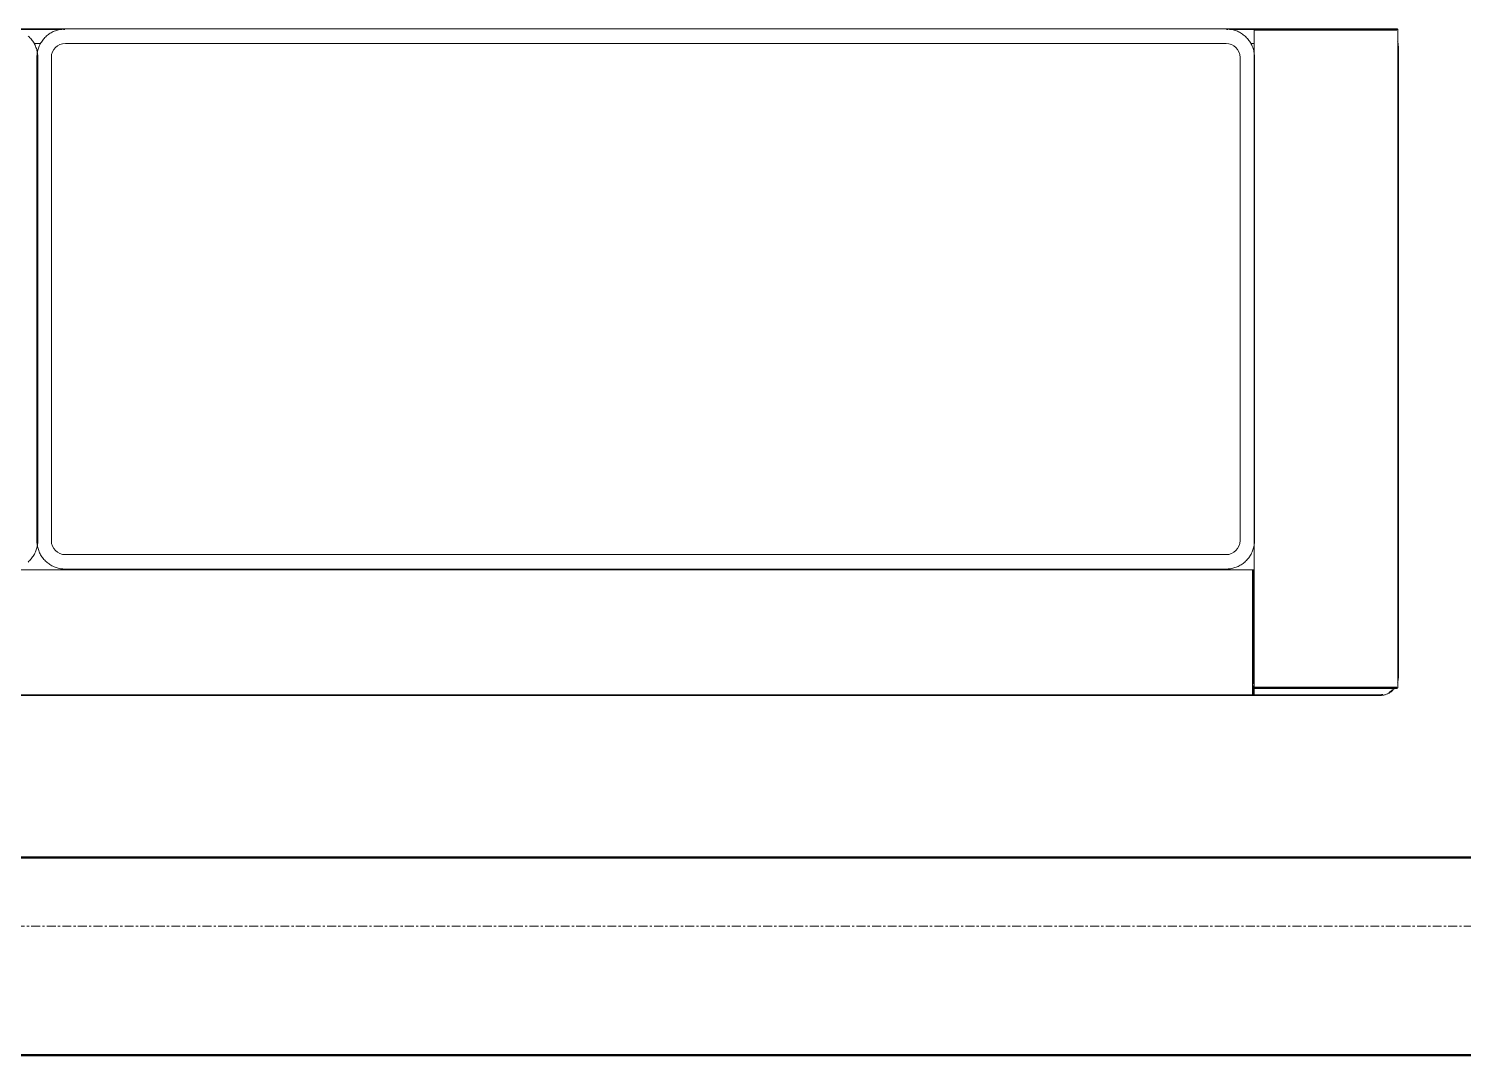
# Model space of a CAD drawing. Header units: inches. Extents: x -1714 to 6424, y -1550 to 970.
# Drawn here: x -1173.6 to -1093, y -240 to -182.3 of the extents above; entities that cross this region are included whole.
import ezdxf

# ---------------------------------------------------------------- set-up
doc = ezdxf.new("R2010")
doc.units = ezdxf.units.IN
doc.header["$MEASUREMENT"] = 0
doc.linetypes.add('Grid Line 1_2_', pattern=[0.875, 0.5, -0.125, 0.125, -0.125])
for name, color, linetype, lineweight in [('A-WALL', 113, 'Continuous', 13), ('I-FURN', 30, 'Continuous', 9), ('S-GRID', 1, 'Continuous', 9)]:
    doc.layers.add(name, color=color, linetype=linetype, lineweight=lineweight)

# ---------------------------------------------------------------- blocks, each defined once
blk = doc.blocks.new('3_Seater_Sofa_-_Fully_Parametric_16203 _1_ - 3_Seater_Sofa_-_Fully_Parametric_16203 _1_-1479564-L1 - Architectural')
at = {"layer": 'I-FURN'}
for p, q in [((69.157, 37.441), (-69.157, 37.441)), ((1.373, 37.401), (-1.373, 37.401)), ((1.54, 37.401), (1.477, 37.401)), ((66.795, 37.427), (1.575, 37.427)), ((66.893, 37.401), (66.83, 37.401)), ((68.37, 37.401), (66.997, 37.401)), ((68.37, 37.402), (68.37, 3.919)), ((69.858, 37.402), (68.37, 37.402)), ((73.09, 37.441), (69.157, 37.441)), ((70.448, 37.402), (69.858, 37.402)), ((75.759, 37.402), (70.448, 37.402)), ((74.45, 37.441), (73.429, 37.441)), ((75.653, 37.441), (74.781, 37.441)), ((75.75, 37.398), (75.711, 37.409)), ((76.236, 37.402), (75.759, 37.402)), ((76.441, 37.402), (76.236, 37.402)), ((76.441, 0.394), (76.441, 37.402)), ((0.185, 36.614), (-0.185, 36.614)), ((0.185, 36.614), (-0.185, 36.614)), ((66.795, 36.614), (1.575, 36.614)), ((66.795, 36.614), (1.575, 36.614)), ((68.37, 36.614), (68.185, 36.614)), ((68.37, 36.614), (68.185, 36.614)), ((76.48, 0.984), (76.48, 36.417)), ((-0.025, 35.827), (-0.025, 8.661)), ((0.025, 8.661), (0.025, 35.827)), ((0.787, 35.827), (0.787, 8.661)), ((0.787, 35.827), (0.787, 8.661)), ((67.583, 8.661), (67.583, 35.827)), ((67.583, 8.661), (67.583, 35.827)), ((68.395, 8.661), (68.395, 35.827)), ((1.575, 7.874), (66.795, 7.874)), ((1.575, 7.874), (66.795, 7.874)), ((68.331, 7.026), (-68.331, 7.026)), ((1.575, 7.062), (66.795, 7.062)), ((68.331, 4.664), (68.331, 7.026)), ((68.331, 4.117), (68.331, 4.664)), ((68.331, 3.919), (68.331, 4.112)), ((68.291, 3.919), (68.291, 0.787)), ((68.331, 3.919), (68.331, 0.787)), ((68.37, 0.787), (68.37, 3.919)), ((68.331, 0.584), (68.331, 0.787)), ((68.331, 0), (68.331, 0.524)), ((68.331, 0.001), (75.457, 0.001)), ((68.37, 0.787), (68.37, 0.394)), ((68.37, 0.394), (69.858, 0.394)), ((68.41, 0.433), (68.412, 0.433)), ((69.157, 0.354), (71.418, 0.354)), ((69.858, 0.394), (70.448, 0.394)), ((70.448, 0.394), (75.759, 0.394)), ((71.746, 0.354), (72.763, 0.354)), ((73.101, 0.354), (75.653, 0.354)), ((75.759, 0.394), (76.236, 0.394)), ((76.236, 0.394), (76.441, 0.394)), ((-75.457, -0.039), (75.457, -0.039)), ((-68.331, 0), (68.331, 0))]:
    blk.add_line(p, q, dxfattribs=at)
at = {"layer": 'I-FURN', "flags": 128}
for points in [[(0.025, 35.827), (0.024, 35.891), (0.02, 35.955), (0.014, 36.018), (0.005, 36.082), (-0.007, 36.145), (-0.021, 36.207), (-0.037, 36.269), (-0.056, 36.33), (-0.077, 36.39), (-0.101, 36.45), (-0.127, 36.508), (-0.156, 36.566), (-0.186, 36.622), (-0.219, 36.677), (-0.254, 36.73), (-0.292, 36.782), (-0.331, 36.833), (-0.372, 36.882), (-0.415, 36.929), (-0.46, 36.974), (-0.507, 37.018)], [(0.005, 36.082), (-0.007, 36.145), (-0.021, 36.207), (-0.037, 36.269), (-0.056, 36.33), (-0.077, 36.39), (-0.101, 36.45), (-0.127, 36.508), (-0.156, 36.566), (-0.186, 36.622), (-0.219, 36.677), (-0.254, 36.73), (-0.292, 36.782), (-0.331, 36.833), (-0.372, 36.882), (-0.415, 36.929), (-0.46, 36.974), (-0.507, 37.018)], [(1.575, 37.427), (1.511, 37.425), (1.447, 37.422), (1.383, 37.415), (1.32, 37.406), (1.257, 37.395), (1.195, 37.381), (1.133, 37.364), (1.072, 37.345), (1.011, 37.324), (0.952, 37.3), (0.893, 37.274), (0.836, 37.246), (0.78, 37.215), (0.725, 37.182), (0.671, 37.147), (0.619, 37.11), (0.569, 37.071), (0.52, 37.03), (0.473, 36.986), (0.427, 36.941), (0.383, 36.895), (0.342, 36.846), (0.302, 36.796), (0.264, 36.744), (0.229, 36.691), (0.195, 36.637), (0.164, 36.581), (0.135, 36.524), (0.108, 36.466), (0.084, 36.407), (0.062, 36.346), (0.042, 36.285), (0.025, 36.224), (0.01, 36.162), (-0.002, 36.099), (-0.011, 36.035), (-0.019, 35.972), (-0.023, 35.908), (-0.025, 35.844), (-0.025, 35.827)], [(1.575, 37.427), (1.511, 37.425), (1.447, 37.422), (1.383, 37.415), (1.32, 37.406), (1.257, 37.395), (1.195, 37.381), (1.133, 37.364), (1.072, 37.345), (1.011, 37.324), (0.952, 37.3), (0.893, 37.274), (0.836, 37.246), (0.78, 37.215), (0.725, 37.182), (0.671, 37.147), (0.619, 37.11), (0.569, 37.071), (0.52, 37.03), (0.473, 36.986), (0.427, 36.941), (0.383, 36.895), (0.342, 36.846), (0.302, 36.796), (0.264, 36.744), (0.229, 36.691), (0.195, 36.637), (0.164, 36.581), (0.135, 36.524), (0.108, 36.466), (0.084, 36.407), (0.062, 36.346), (0.042, 36.285), (0.025, 36.224), (0.01, 36.162), (-0.002, 36.099)], [(68.395, 35.827), (68.394, 35.891), (68.39, 35.955), (68.384, 36.018), (68.375, 36.082), (68.363, 36.145), (68.349, 36.207), (68.333, 36.269), (68.314, 36.33), (68.293, 36.39), (68.269, 36.45), (68.243, 36.508), (68.214, 36.566), (68.184, 36.622), (68.151, 36.677), (68.116, 36.73), (68.078, 36.782), (68.039, 36.833), (67.998, 36.882), (67.955, 36.929), (67.91, 36.974), (67.863, 37.018), (67.815, 37.06), (67.764, 37.1), (67.713, 37.137), (67.66, 37.173), (67.605, 37.207), (67.549, 37.238), (67.492, 37.267), (67.434, 37.294), (67.375, 37.318), (67.315, 37.34), (67.254, 37.359), (67.192, 37.377), (67.13, 37.391), (67.067, 37.403), (67.004, 37.413), (66.94, 37.42), (66.876, 37.425), (66.812, 37.427), (66.795, 37.427)], [(68.395, 35.827), (68.394, 35.891), (68.39, 35.955), (68.384, 36.018), (68.375, 36.082), (68.363, 36.145), (68.349, 36.207), (68.333, 36.269), (68.314, 36.33), (68.293, 36.39), (68.269, 36.45), (68.243, 36.508), (68.214, 36.566), (68.184, 36.622), (68.151, 36.677), (68.116, 36.73), (68.078, 36.782), (68.039, 36.833), (67.998, 36.882), (67.955, 36.929), (67.91, 36.974), (67.863, 37.018), (67.815, 37.06), (67.764, 37.1), (67.713, 37.137), (67.66, 37.173), (67.605, 37.207), (67.549, 37.238), (67.492, 37.267), (67.434, 37.294), (67.375, 37.318), (67.315, 37.34), (67.254, 37.359), (67.192, 37.377), (67.13, 37.391), (67.067, 37.403), (67.004, 37.413), (66.94, 37.42), (66.876, 37.425), (66.812, 37.427)], [(68.37, 37.402), (68.37, 37.403), (68.37, 37.405), (68.37, 37.406), (68.37, 37.408), (68.371, 37.409), (68.371, 37.411), (68.372, 37.412), (68.372, 37.414), (68.373, 37.415), (68.373, 37.417), (68.374, 37.418), (68.374, 37.42), (68.375, 37.421), (68.376, 37.422), (68.377, 37.424), (68.378, 37.425), (68.379, 37.426), (68.38, 37.428), (68.381, 37.429), (68.382, 37.43), (68.383, 37.431), (68.384, 37.432), (68.385, 37.433), (68.387, 37.434), (68.388, 37.435), (68.389, 37.436), (68.391, 37.436), (68.392, 37.437), (68.394, 37.438), (68.395, 37.438), (68.397, 37.439), (68.398, 37.439), (68.4, 37.44), (68.401, 37.44), (68.403, 37.44), (68.404, 37.441), (68.406, 37.441), (68.407, 37.441), (68.409, 37.441), (68.409, 37.441)], [(68.408, 37.362), (68.406, 37.362), (68.405, 37.362), (68.403, 37.363), (68.402, 37.363), (68.4, 37.363), (68.398, 37.364), (68.397, 37.364), (68.395, 37.365), (68.394, 37.365), (68.393, 37.366), (68.391, 37.367), (68.39, 37.367), (68.388, 37.368), (68.387, 37.369), (68.386, 37.37), (68.385, 37.371), (68.383, 37.372), (68.382, 37.373), (68.381, 37.374), (68.38, 37.375), (68.379, 37.376), (68.378, 37.378), (68.377, 37.379), (68.376, 37.38), (68.375, 37.382), (68.375, 37.383), (68.374, 37.384), (68.373, 37.386), (68.373, 37.387), (68.372, 37.389), (68.372, 37.39), (68.371, 37.392), (68.371, 37.393), (68.371, 37.395), (68.37, 37.396), (68.37, 37.398), (68.37, 37.4), (68.37, 37.401), (68.37, 37.402)], [(68.409, 37.441), (68.41, 37.441), (68.412, 37.441), (68.415, 37.441), (68.419, 37.441), (68.424, 37.441), (68.431, 37.441), (68.438, 37.441), (68.447, 37.441), (68.457, 37.441), (68.468, 37.441), (68.481, 37.441), (68.494, 37.441), (68.508, 37.441), (68.524, 37.441), (68.54, 37.441), (68.557, 37.441), (68.576, 37.441), (68.595, 37.441), (68.615, 37.441), (68.636, 37.441), (68.658, 37.441), (68.681, 37.441), (68.704, 37.441), (68.728, 37.441), (68.753, 37.441), (68.779, 37.441), (68.805, 37.441), (68.831, 37.441), (68.859, 37.441), (68.886, 37.441), (68.914, 37.441), (68.943, 37.441), (68.972, 37.441), (69.001, 37.441), (69.03, 37.441), (69.06, 37.441), (69.09, 37.441), (69.119, 37.441), (69.149, 37.441), (69.157, 37.441)], [(69.895, 37.441), (69.579, 37.441), (69.299, 37.441), (69.057, 37.441), (68.853, 37.441), (68.687, 37.441), (68.56, 37.441), (68.471, 37.441), (68.421, 37.441), (68.409, 37.441)], [(68.412, 37.362), (68.41, 37.362), (68.409, 37.362)], [(68.409, 37.362), (68.429, 37.362), (68.487, 37.362), (68.584, 37.362), (68.72, 37.362), (68.894, 37.362), (69.107, 37.362), (69.357, 37.362), (69.645, 37.362), (69.895, 37.362)], [(70.456, 37.441), (70.427, 37.441), (70.398, 37.441), (70.369, 37.441), (70.341, 37.441), (70.313, 37.441), (70.285, 37.441), (70.258, 37.441), (70.232, 37.441), (70.206, 37.441), (70.181, 37.441), (70.157, 37.441), (70.133, 37.441), (70.11, 37.441), (70.087, 37.441), (70.066, 37.441), (70.045, 37.441), (70.026, 37.441), (70.007, 37.441), (69.989, 37.441), (69.972, 37.441), (69.956, 37.441), (69.941, 37.441), (69.927, 37.441), (69.915, 37.441), (69.903, 37.441), (69.895, 37.441)], [(69.895, 37.362), (69.906, 37.362), (69.918, 37.362), (69.931, 37.362), (69.945, 37.362), (69.96, 37.362), (69.976, 37.362), (69.994, 37.362), (70.012, 37.362), (70.031, 37.362), (70.051, 37.362), (70.072, 37.362), (70.093, 37.362), (70.116, 37.362), (70.139, 37.362), (70.163, 37.362), (70.188, 37.362), (70.213, 37.362), (70.239, 37.362), (70.266, 37.362), (70.293, 37.362), (70.32, 37.362), (70.348, 37.362), (70.377, 37.362), (70.405, 37.362), (70.435, 37.362), (70.456, 37.362)], [(75.755, 37.441), (75, 37.441), (74.244, 37.441), (73.487, 37.441), (72.731, 37.441), (71.978, 37.441), (71.227, 37.441), (70.481, 37.441), (70.456, 37.441)], [(70.456, 37.362), (71.202, 37.362), (71.952, 37.362), (72.705, 37.362), (73.461, 37.362), (74.218, 37.362), (74.974, 37.362), (75.729, 37.362), (75.755, 37.362)], [(75.653, 37.441), (75.683, 37.441), (75.713, 37.441), (75.743, 37.441), (75.773, 37.441), (75.802, 37.441), (75.831, 37.441)], [(76.218, 37.441), (76.176, 37.441), (76.133, 37.441), (76.089, 37.441), (76.045, 37.441), (76, 37.441), (75.954, 37.441), (75.908, 37.441), (75.862, 37.441), (75.815, 37.441), (75.768, 37.441), (75.755, 37.441)], [(75.755, 37.362), (75.802, 37.362), (75.849, 37.362), (75.896, 37.362), (75.942, 37.362), (75.987, 37.362), (76.033, 37.362), (76.077, 37.362), (76.121, 37.362), (76.164, 37.362), (76.206, 37.362), (76.218, 37.362)], [(76.169, 37.441), (76.19, 37.441), (76.21, 37.441), (76.23, 37.441), (76.249, 37.441), (76.266, 37.441), (76.283, 37.441), (76.299, 37.441), (76.313, 37.441), (76.327, 37.441), (76.339, 37.441), (76.351, 37.441), (76.361, 37.441), (76.37, 37.441), (76.378, 37.441), (76.385, 37.441), (76.391, 37.441), (76.395, 37.441), (76.398, 37.441), (76.401, 37.441), (76.401, 37.441)], [(76.401, 37.441), (76.401, 37.441), (76.4, 37.441), (76.399, 37.441), (76.397, 37.441), (76.394, 37.441), (76.391, 37.441), (76.388, 37.441), (76.383, 37.441), (76.379, 37.441), (76.374, 37.441), (76.368, 37.441), (76.361, 37.441), (76.355, 37.441), (76.347, 37.441), (76.34, 37.441), (76.331, 37.441), (76.323, 37.441), (76.314, 37.441), (76.304, 37.441), (76.294, 37.441), (76.284, 37.441), (76.273, 37.441), (76.262, 37.441), (76.25, 37.441), (76.239, 37.441), (76.227, 37.441), (76.218, 37.441)], [(76.218, 37.362), (76.23, 37.362), (76.242, 37.362), (76.254, 37.362), (76.265, 37.362), (76.276, 37.362), (76.287, 37.362), (76.297, 37.362), (76.307, 37.362), (76.316, 37.362), (76.325, 37.362), (76.334, 37.362), (76.342, 37.362), (76.349, 37.362), (76.357, 37.362), (76.363, 37.362), (76.369, 37.362), (76.375, 37.362), (76.38, 37.362), (76.385, 37.362), (76.389, 37.362), (76.392, 37.362), (76.395, 37.362), (76.398, 37.362), (76.399, 37.362), (76.401, 37.362), (76.401, 37.362), (76.401, 37.362)], [(76.401, 37.441), (76.403, 37.441), (76.405, 37.441), (76.406, 37.441), (76.408, 37.44), (76.409, 37.44), (76.411, 37.44), (76.412, 37.439), (76.414, 37.439), (76.415, 37.438), (76.417, 37.438), (76.418, 37.437), (76.42, 37.436), (76.421, 37.436), (76.422, 37.435), (76.424, 37.434), (76.425, 37.433), (76.426, 37.432), (76.427, 37.431), (76.429, 37.43), (76.43, 37.429), (76.431, 37.428), (76.432, 37.427), (76.433, 37.425), (76.434, 37.424), (76.435, 37.423), (76.435, 37.422), (76.436, 37.42), (76.437, 37.419), (76.438, 37.417), (76.438, 37.416), (76.439, 37.414), (76.439, 37.413), (76.44, 37.411), (76.44, 37.41), (76.44, 37.408), (76.441, 37.407), (76.441, 37.405), (76.441, 37.404)], [(76.48, 36.417), (76.479, 36.458), (76.477, 36.499), (76.473, 36.54), (76.467, 36.58), (76.46, 36.621), (76.451, 36.661), (76.44, 36.7)], [(76.48, 36.417), (76.479, 36.458), (76.477, 36.499), (76.473, 36.54), (76.467, 36.58), (76.46, 36.621)], [(-0.52, 7.459), (-0.473, 7.502), (-0.427, 7.547), (-0.383, 7.594), (-0.342, 7.642), (-0.302, 7.692), (-0.264, 7.744), (-0.229, 7.797), (-0.195, 7.852), (-0.164, 7.907), (-0.135, 7.964), (-0.108, 8.023), (-0.084, 8.082), (-0.062, 8.142), (-0.042, 8.203), (-0.025, 8.264), (-0.01, 8.327), (0.002, 8.389), (0.011, 8.453), (0.019, 8.516), (0.023, 8.58), (0.025, 8.644), (0.025, 8.661)], [(-0.52, 7.459), (-0.473, 7.502), (-0.427, 7.547), (-0.383, 7.594), (-0.342, 7.642), (-0.302, 7.692), (-0.264, 7.744), (-0.229, 7.797), (-0.195, 7.852), (-0.164, 7.907), (-0.135, 7.964), (-0.108, 8.023), (-0.084, 8.082), (-0.062, 8.142), (-0.042, 8.203), (-0.025, 8.264), (-0.01, 8.327), (0.002, 8.389)], [(-0.025, 8.661), (-0.024, 8.597), (-0.02, 8.534), (-0.014, 8.47), (-0.005, 8.407), (0.007, 8.344), (0.021, 8.281), (0.037, 8.219), (0.056, 8.158), (0.077, 8.098), (0.101, 8.038), (0.127, 7.98), (0.156, 7.923), (0.186, 7.866), (0.219, 7.812), (0.254, 7.758), (0.292, 7.706), (0.331, 7.655), (0.372, 7.606), (0.415, 7.559), (0.46, 7.514), (0.507, 7.47), (0.555, 7.428), (0.606, 7.389), (0.657, 7.351), (0.71, 7.315), (0.765, 7.282), (0.821, 7.25), (0.878, 7.221), (0.936, 7.195), (0.995, 7.17), (1.055, 7.148), (1.116, 7.129), (1.178, 7.112), (1.24, 7.097), (1.303, 7.085), (1.366, 7.075), (1.43, 7.068), (1.494, 7.064), (1.558, 7.062), (1.575, 7.062)], [(-0.005, 8.407), (0.007, 8.344), (0.021, 8.281), (0.037, 8.219), (0.056, 8.158), (0.077, 8.098), (0.101, 8.038), (0.127, 7.98), (0.156, 7.923), (0.186, 7.866), (0.219, 7.812), (0.254, 7.758), (0.292, 7.706), (0.331, 7.655), (0.372, 7.606), (0.415, 7.559), (0.46, 7.514), (0.507, 7.47), (0.555, 7.428), (0.606, 7.389), (0.657, 7.351), (0.71, 7.315), (0.765, 7.282), (0.821, 7.25), (0.878, 7.221), (0.936, 7.195), (0.995, 7.17), (1.055, 7.148), (1.116, 7.129), (1.178, 7.112), (1.24, 7.097), (1.303, 7.085), (1.366, 7.075), (1.43, 7.068), (1.494, 7.064), (1.558, 7.062)], [(66.795, 7.062), (66.859, 7.063), (66.923, 7.067), (66.987, 7.073), (67.05, 7.082), (67.113, 7.093), (67.175, 7.107), (67.237, 7.124), (67.298, 7.143), (67.359, 7.164), (67.418, 7.188), (67.477, 7.214), (67.534, 7.242), (67.59, 7.273), (67.645, 7.306), (67.699, 7.341), (67.751, 7.378), (67.801, 7.417), (67.85, 7.459), (67.897, 7.502), (67.943, 7.547), (67.987, 7.594), (68.028, 7.642), (68.068, 7.692), (68.106, 7.744), (68.141, 7.797), (68.175, 7.852), (68.206, 7.907), (68.235, 7.964), (68.262, 8.023), (68.286, 8.082), (68.308, 8.142), (68.328, 8.203), (68.345, 8.264), (68.36, 8.327), (68.372, 8.389), (68.381, 8.453), (68.388, 8.516), (68.393, 8.58), (68.395, 8.644), (68.395, 8.661)], [(66.795, 7.062), (66.859, 7.063), (66.923, 7.067), (66.987, 7.073), (67.05, 7.082), (67.113, 7.093), (67.175, 7.107), (67.237, 7.124), (67.298, 7.143), (67.359, 7.164), (67.418, 7.188), (67.477, 7.214), (67.534, 7.242), (67.59, 7.273), (67.645, 7.306), (67.699, 7.341), (67.751, 7.378), (67.801, 7.417), (67.85, 7.459), (67.897, 7.502), (67.943, 7.547), (67.987, 7.594), (68.028, 7.642), (68.068, 7.692), (68.106, 7.744), (68.141, 7.797), (68.175, 7.852), (68.206, 7.907), (68.235, 7.964), (68.262, 8.023), (68.286, 8.082), (68.308, 8.142), (68.328, 8.203), (68.345, 8.264), (68.36, 8.327), (68.372, 8.389), (68.381, 8.453), (68.388, 8.516), (68.393, 8.58), (68.395, 8.644)], [(68.291, 6.987), (68.291, 6.988), (68.291, 6.99), (68.292, 6.992), (68.292, 6.993), (68.292, 6.995), (68.292, 6.996), (68.293, 6.998), (68.293, 6.999), (68.294, 7.001), (68.294, 7.002), (68.295, 7.004), (68.296, 7.005), (68.296, 7.006), (68.297, 7.008), (68.298, 7.009), (68.299, 7.01), (68.3, 7.012), (68.301, 7.013), (68.302, 7.014), (68.303, 7.015), (68.304, 7.016), (68.306, 7.017), (68.307, 7.018), (68.308, 7.019), (68.309, 7.02), (68.311, 7.021), (68.312, 7.022), (68.313, 7.022), (68.315, 7.023), (68.316, 7.024), (68.318, 7.024), (68.319, 7.025), (68.321, 7.025), (68.322, 7.025), (68.324, 7.026), (68.325, 7.026), (68.327, 7.026), (68.329, 7.026), (68.33, 7.026), (68.332, 7.026), (68.333, 7.026), (68.335, 7.026), (68.336, 7.026), (68.338, 7.026), (68.34, 7.025), (68.341, 7.025), (68.343, 7.024), (68.344, 7.024), (68.346, 7.023), (68.347, 7.023), (68.348, 7.022), (68.35, 7.021), (68.351, 7.02), (68.352, 7.02), (68.354, 7.019), (68.355, 7.018), (68.356, 7.017), (68.357, 7.016), (68.359, 7.015), (68.36, 7.014), (68.361, 7.012), (68.362, 7.011), (68.363, 7.01), (68.364, 7.009), (68.364, 7.007), (68.365, 7.006), (68.366, 7.004), (68.367, 7.003), (68.367, 7.002), (68.368, 7), (68.368, 6.999), (68.369, 6.997), (68.369, 6.996), (68.369, 6.994), (68.37, 6.992), (68.37, 6.991), (68.37, 6.989), (68.37, 6.988), (68.37, 6.987)], [(68.291, 6.987), (68.291, 6.952), (68.291, 6.846), (68.291, 6.67), (68.291, 6.424), (68.291, 6.109), (68.291, 5.724), (68.291, 5.271), (68.291, 4.75), (68.291, 4.627)], [(68.291, 6.904), (68.291, 6.977), (68.291, 6.987)], [(68.37, 6.987), (68.37, 6.952), (68.37, 6.904)], [(68.37, 4.627), (68.37, 5.162), (68.37, 5.63), (68.37, 6.03), (68.37, 6.361), (68.37, 6.622), (68.37, 6.813), (68.37, 6.934), (68.37, 6.985), (68.37, 6.987)], [(68.291, 4.627), (68.291, 4.617), (68.291, 4.605), (68.291, 4.593), (68.291, 4.579), (68.291, 4.565), (68.291, 4.549), (68.291, 4.532), (68.291, 4.515), (68.291, 4.496), (68.291, 4.477), (68.291, 4.456), (68.291, 4.435), (68.291, 4.413), (68.291, 4.39), (68.291, 4.367), (68.291, 4.342), (68.291, 4.317), (68.291, 4.292), (68.291, 4.266), (68.291, 4.239), (68.291, 4.212), (68.291, 4.184), (68.291, 4.156), (68.291, 4.127), (68.291, 4.098), (68.291, 4.069), (68.291, 4.039), (68.291, 4.01), (68.291, 3.98), (68.291, 3.95), (68.291, 3.92), (68.291, 3.919)], [(68.37, 3.919), (68.37, 3.949), (68.37, 3.979), (68.37, 4.008), (68.37, 4.038), (68.37, 4.067), (68.37, 4.097), (68.37, 4.126), (68.37, 4.154), (68.37, 4.182), (68.37, 4.21), (68.37, 4.237), (68.37, 4.264), (68.37, 4.291), (68.37, 4.316), (68.37, 4.341), (68.37, 4.366), (68.37, 4.389), (68.37, 4.412), (68.37, 4.434), (68.37, 4.455), (68.37, 4.476), (68.37, 4.495), (68.37, 4.514), (68.37, 4.532), (68.37, 4.548), (68.37, 4.564), (68.37, 4.579), (68.37, 4.592), (68.37, 4.605), (68.37, 4.616), (68.37, 4.626), (68.37, 4.627)], [(76.437, 0.691), (76.448, 0.73), (76.458, 0.77), (76.465, 0.81), (76.471, 0.851), (76.476, 0.891), (76.479, 0.932), (76.48, 0.973), (76.48, 0.984)], [(76.465, 0.81), (76.471, 0.851), (76.476, 0.891), (76.479, 0.932), (76.48, 0.973), (76.48, 0.984)], [(68.291, 0.787), (68.291, 0.757), (68.291, 0.728), (68.291, 0.698), (68.291, 0.668), (68.291, 0.639), (68.291, 0.61), (68.291, 0.581), (68.291, 0.552), (68.291, 0.524), (68.291, 0.496), (68.291, 0.469), (68.291, 0.442), (68.291, 0.416), (68.291, 0.39), (68.291, 0.365), (68.291, 0.341), (68.291, 0.317), (68.291, 0.294), (68.291, 0.272), (68.291, 0.251), (68.291, 0.23), (68.291, 0.211), (68.291, 0.192), (68.291, 0.175), (68.291, 0.158), (68.291, 0.142), (68.291, 0.128), (68.291, 0.114), (68.291, 0.102), (68.291, 0.09), (68.291, 0.08), (68.291, 0.071), (68.291, 0.063), (68.291, 0.056), (68.291, 0.05), (68.291, 0.046), (68.291, 0.042), (68.291, 0.04), (68.291, 0.039)], [(68.37, 0.039), (68.37, 0.038), (68.37, 0.036), (68.37, 0.035), (68.369, 0.033), (68.369, 0.032), (68.369, 0.03), (68.368, 0.028), (68.368, 0.027), (68.367, 0.026), (68.367, 0.024), (68.366, 0.023), (68.366, 0.021), (68.365, 0.02), (68.364, 0.018), (68.363, 0.017), (68.362, 0.016), (68.361, 0.015), (68.36, 0.013), (68.359, 0.012), (68.358, 0.011), (68.357, 0.01), (68.356, 0.009), (68.354, 0.008), (68.353, 0.007), (68.352, 0.006), (68.351, 0.005), (68.349, 0.005), (68.348, 0.004), (68.346, 0.003), (68.345, 0.003), (68.343, 0.002), (68.342, 0.002), (68.34, 0.001), (68.339, 0.001), (68.337, 0.001), (68.336, 0), (68.334, 0), (68.333, 0)], [(68.37, 0.039), (68.37, 0.04), (68.37, 0.042), (68.37, 0.045), (68.37, 0.049), (68.37, 0.054), (68.37, 0.061), (68.37, 0.069), (68.37, 0.077), (68.37, 0.087), (68.37, 0.098), (68.37, 0.111), (68.37, 0.124), (68.37, 0.138), (68.37, 0.154), (68.37, 0.17), (68.37, 0.187), (68.37, 0.206), (68.37, 0.225), (68.37, 0.245), (68.37, 0.266), (68.37, 0.288), (68.37, 0.311), (68.37, 0.334), (68.37, 0.358), (68.37, 0.383), (68.37, 0.409), (68.37, 0.435), (68.37, 0.461), (68.37, 0.489), (68.37, 0.516), (68.37, 0.544), (68.37, 0.573), (68.37, 0.602), (68.37, 0.631), (68.37, 0.66), (68.37, 0.69), (68.37, 0.72), (68.37, 0.749), (68.37, 0.779), (68.37, 0.787)], [(68.37, 0.394), (68.37, 0.395), (68.37, 0.397), (68.37, 0.398), (68.37, 0.4), (68.371, 0.402), (68.371, 0.403), (68.372, 0.405), (68.372, 0.406), (68.373, 0.408), (68.373, 0.409), (68.374, 0.41), (68.374, 0.412), (68.375, 0.413), (68.376, 0.415), (68.377, 0.416), (68.378, 0.417), (68.379, 0.418), (68.38, 0.42), (68.381, 0.421), (68.382, 0.422), (68.383, 0.423), (68.384, 0.424), (68.385, 0.425), (68.387, 0.426), (68.388, 0.427), (68.389, 0.428), (68.391, 0.428), (68.392, 0.429), (68.394, 0.43), (68.395, 0.43), (68.397, 0.431), (68.398, 0.431), (68.4, 0.432), (68.401, 0.432), (68.403, 0.432), (68.404, 0.433), (68.406, 0.433), (68.407, 0.433), (68.409, 0.433)], [(68.409, 0.354), (68.408, 0.354), (68.406, 0.354), (68.405, 0.355), (68.403, 0.355), (68.402, 0.355), (68.4, 0.355), (68.398, 0.356), (68.397, 0.356), (68.395, 0.357), (68.394, 0.357), (68.393, 0.358), (68.391, 0.359), (68.39, 0.36), (68.388, 0.36), (68.387, 0.361), (68.386, 0.362), (68.385, 0.363), (68.383, 0.364), (68.382, 0.365), (68.381, 0.366), (68.38, 0.367), (68.379, 0.369), (68.378, 0.37), (68.377, 0.371), (68.376, 0.372), (68.375, 0.374), (68.375, 0.375), (68.374, 0.377), (68.373, 0.378), (68.373, 0.379), (68.372, 0.381), (68.372, 0.382), (68.371, 0.384), (68.371, 0.385), (68.371, 0.387), (68.37, 0.389), (68.37, 0.39), (68.37, 0.392), (68.37, 0.393), (68.37, 0.394)], [(68.37, 0.39), (68.37, 0.365), (68.37, 0.341), (68.37, 0.317), (68.37, 0.294), (68.37, 0.272), (68.37, 0.251), (68.37, 0.23), (68.37, 0.211), (68.37, 0.192), (68.37, 0.175), (68.37, 0.158), (68.37, 0.142), (68.37, 0.128), (68.37, 0.114), (68.37, 0.102), (68.37, 0.09), (68.37, 0.08), (68.37, 0.071), (68.37, 0.063), (68.37, 0.056), (68.37, 0.05), (68.37, 0.046), (68.37, 0.042), (68.37, 0.04), (68.37, 0.039)], [(69.895, 0.433), (69.579, 0.433), (69.299, 0.433), (69.057, 0.433), (68.853, 0.433), (68.687, 0.433), (68.56, 0.433), (68.471, 0.433), (68.421, 0.433), (68.409, 0.433)], [(69.157, 0.354), (69.127, 0.354), (69.098, 0.354), (69.068, 0.354), (69.038, 0.354), (69.009, 0.354), (68.98, 0.354), (68.951, 0.354), (68.922, 0.354), (68.894, 0.354), (68.866, 0.354), (68.839, 0.354), (68.812, 0.354), (68.786, 0.354), (68.76, 0.354), (68.735, 0.354), (68.711, 0.354), (68.687, 0.354), (68.664, 0.354), (68.642, 0.354), (68.621, 0.354), (68.6, 0.354), (68.581, 0.354), (68.562, 0.354), (68.545, 0.354), (68.528, 0.354), (68.512, 0.354), (68.498, 0.354), (68.484, 0.354), (68.472, 0.354), (68.46, 0.354), (68.45, 0.354), (68.441, 0.354), (68.433, 0.354), (68.426, 0.354), (68.42, 0.354), (68.416, 0.354), (68.412, 0.354), (68.41, 0.354), (68.409, 0.354)], [(68.409, 0.354), (68.429, 0.354), (68.487, 0.354), (68.584, 0.354), (68.72, 0.354), (68.894, 0.354), (69.107, 0.354), (69.357, 0.354), (69.645, 0.354), (69.895, 0.354)], [(70.456, 0.433), (70.427, 0.433), (70.398, 0.433), (70.369, 0.433), (70.341, 0.433), (70.313, 0.433), (70.285, 0.433), (70.258, 0.433), (70.232, 0.433), (70.206, 0.433), (70.181, 0.433), (70.157, 0.433), (70.133, 0.433), (70.11, 0.433), (70.087, 0.433), (70.066, 0.433), (70.045, 0.433), (70.026, 0.433), (70.007, 0.433), (69.989, 0.433), (69.972, 0.433), (69.956, 0.433), (69.941, 0.433), (69.927, 0.433), (69.915, 0.433), (69.903, 0.433), (69.895, 0.433)], [(69.895, 0.354), (69.906, 0.354), (69.918, 0.354), (69.931, 0.354), (69.945, 0.354), (69.96, 0.354), (69.976, 0.354), (69.994, 0.354), (70.012, 0.354), (70.031, 0.354), (70.051, 0.354), (70.072, 0.354), (70.093, 0.354), (70.116, 0.354), (70.139, 0.354), (70.163, 0.354), (70.188, 0.354), (70.213, 0.354), (70.239, 0.354), (70.266, 0.354), (70.293, 0.354), (70.32, 0.354), (70.348, 0.354), (70.377, 0.354), (70.405, 0.354), (70.435, 0.354), (70.456, 0.354)], [(75.755, 0.433), (75, 0.433), (74.244, 0.433), (73.487, 0.433), (72.731, 0.433), (71.978, 0.433), (71.227, 0.433), (70.481, 0.433), (70.456, 0.433)], [(70.456, 0.354), (71.202, 0.354), (71.952, 0.354), (72.705, 0.354), (73.461, 0.354), (74.218, 0.354), (74.974, 0.354), (75.729, 0.354), (75.755, 0.354)], [(75.457, -0.039), (75.498, -0.039), (75.538, -0.036), (75.579, -0.032), (75.62, -0.026), (75.66, -0.019), (75.7, -0.01), (75.739, 0), (75.779, 0.013), (75.817, 0.026), (75.855, 0.041), (75.893, 0.058), (75.929, 0.076), (75.965, 0.096), (76, 0.117), (76.035, 0.139), (76.068, 0.163), (76.1, 0.188), (76.132, 0.215), (76.162, 0.242), (76.191, 0.271), (76.219, 0.301), (76.246, 0.332), (76.271, 0.364), (76.295, 0.397)], [(75.839, 0.354), (75.81, 0.354), (75.781, 0.354), (75.751, 0.354), (75.721, 0.354), (75.691, 0.354), (75.662, 0.354), (75.653, 0.354)], [(76.218, 0.433), (76.176, 0.433), (76.133, 0.433), (76.089, 0.433), (76.045, 0.433), (76, 0.433), (75.954, 0.433), (75.908, 0.433), (75.862, 0.433), (75.815, 0.433), (75.768, 0.433), (75.755, 0.433)], [(75.755, 0.354), (75.802, 0.354), (75.849, 0.354), (75.896, 0.354), (75.942, 0.354), (75.987, 0.354), (76.033, 0.354), (76.077, 0.354), (76.121, 0.354), (76.164, 0.354), (76.206, 0.354), (76.218, 0.354)], [(76.035, 0.139), (76.068, 0.163), (76.1, 0.188), (76.132, 0.215), (76.162, 0.242), (76.191, 0.271), (76.219, 0.301), (76.246, 0.332), (76.271, 0.364), (76.295, 0.397)], [(76.401, 0.354), (76.401, 0.354), (76.399, 0.354), (76.396, 0.354), (76.392, 0.354), (76.387, 0.354), (76.38, 0.354), (76.372, 0.354), (76.364, 0.354), (76.354, 0.354), (76.342, 0.354), (76.33, 0.354), (76.317, 0.354), (76.303, 0.354), (76.287, 0.354), (76.271, 0.354), (76.253, 0.354), (76.235, 0.354), (76.216, 0.354), (76.196, 0.354), (76.175, 0.354), (76.153, 0.354)], [(76.401, 0.433), (76.401, 0.433), (76.4, 0.433), (76.399, 0.433), (76.397, 0.433), (76.394, 0.433), (76.391, 0.433), (76.388, 0.433), (76.383, 0.433), (76.379, 0.433), (76.374, 0.433), (76.368, 0.433), (76.361, 0.433), (76.355, 0.433), (76.347, 0.433), (76.34, 0.433), (76.331, 0.433), (76.323, 0.433), (76.314, 0.433), (76.304, 0.433), (76.294, 0.433), (76.284, 0.433), (76.273, 0.433), (76.262, 0.433), (76.25, 0.433), (76.239, 0.433), (76.227, 0.433), (76.218, 0.433)], [(76.218, 0.354), (76.23, 0.354), (76.242, 0.354), (76.254, 0.354), (76.265, 0.354), (76.276, 0.354), (76.287, 0.354), (76.297, 0.354), (76.307, 0.354), (76.316, 0.354), (76.325, 0.354), (76.334, 0.354), (76.342, 0.354), (76.349, 0.354), (76.357, 0.354), (76.363, 0.354), (76.369, 0.354), (76.375, 0.354), (76.38, 0.354), (76.385, 0.354), (76.389, 0.354), (76.392, 0.354), (76.395, 0.354), (76.398, 0.354), (76.399, 0.354), (76.401, 0.354), (76.401, 0.354), (76.401, 0.354)], [(76.441, 0.392), (76.441, 0.391), (76.441, 0.389), (76.44, 0.387), (76.44, 0.386), (76.44, 0.384), (76.439, 0.383), (76.439, 0.381), (76.438, 0.38), (76.438, 0.378), (76.437, 0.377), (76.436, 0.376), (76.436, 0.374), (76.435, 0.373), (76.434, 0.371), (76.433, 0.37), (76.432, 0.369), (76.431, 0.368), (76.43, 0.367), (76.429, 0.365), (76.428, 0.364), (76.427, 0.363), (76.425, 0.362), (76.424, 0.361), (76.423, 0.361), (76.421, 0.36), (76.42, 0.359), (76.419, 0.358), (76.417, 0.358), (76.416, 0.357), (76.414, 0.356), (76.413, 0.356), (76.411, 0.356), (76.41, 0.355), (76.408, 0.355), (76.407, 0.355), (76.405, 0.354), (76.403, 0.354), (76.402, 0.354), (76.401, 0.354)], [(75.457, -0.039), (75.498, -0.039), (75.538, -0.036), (75.579, -0.032), (75.62, -0.026), (75.66, -0.019)]]:
    blk.add_lwpolyline(points, dxfattribs=at)
at = {"layer": 'I-FURN'}
for centre, radius, start, end in [((1.575, 35.827), 0.787, 90, 180), ((1.575, 35.827), 0.787, 90, 180), ((66.795, 35.827), 0.787, 360, 90), ((66.795, 35.827), 0.787, 360, 90), ((1.575, 8.661), 0.787, 180, 270), ((1.575, 8.661), 0.787, 180, 270), ((66.795, 8.661), 0.787, 270, 360), ((66.795, 8.661), 0.787, 270, 360), ((75.457, 0.984), 0.984, 270, 278.89724), ((75.457, 0.984), 0.983, 270, 278.66252), ((75.457, 0.984), 0.983, 270, 278.66252), ((75.457, 0.984), 0.984, 270, 278.89724), ((75.457, 0.984), 0.983, 300, 315)]:
    blk.add_arc(centre, radius, start, end, dxfattribs=at)
for points in [[(68.339, 6.94), (68.341, 6.939), (68.346, 6.938), (68.353, 6.934), (68.358, 6.93), (68.363, 6.925), (68.366, 6.92), (68.368, 6.915), (68.37, 6.909), (68.37, 6.905), (68.37, 6.904)], [(68.37, 6.904), (68.37, 6.902), (68.37, 6.898), (68.368, 6.892), (68.366, 6.887), (68.363, 6.882), (68.358, 6.877), (68.353, 6.873), (68.346, 6.869), (68.341, 6.868), (68.339, 6.867)]]:
    blk.add_open_spline(points, degree=3, dxfattribs=at)

msp = doc.modelspace()

# ---------------------------------------------------------------- linework, layer by layer
at = {"layer": 'A-WALL', "lineweight": 50}
for p, q in [((-1048.85079, -228.92342), (-1407.26284, -228.92342)), ((-1408.2951, -240.04842), (-870.41329, -240.04842))]:
    msp.add_line(p, q, dxfattribs=at)
at = {"layer": 'S-GRID', "linetype": 'Grid Line 1_2_'}
msp.add_line((-1714.24651, -232.78996), (1936.33324, -232.78996), dxfattribs=at)

# ---------------------------------------------------------------- block references
at = {"layer": 'I-FURN'}
msp.add_blockref('3_Seater_Sofa_-_Fully_Parametric_16203 _1_ - 3_Seater_Sofa_-_Fully_Parametric_16203 _1_-1479564-L1 - Architectural', (-1173.15488, -219.77684), dxfattribs=at)

doc.saveas('drawing.dxf')
